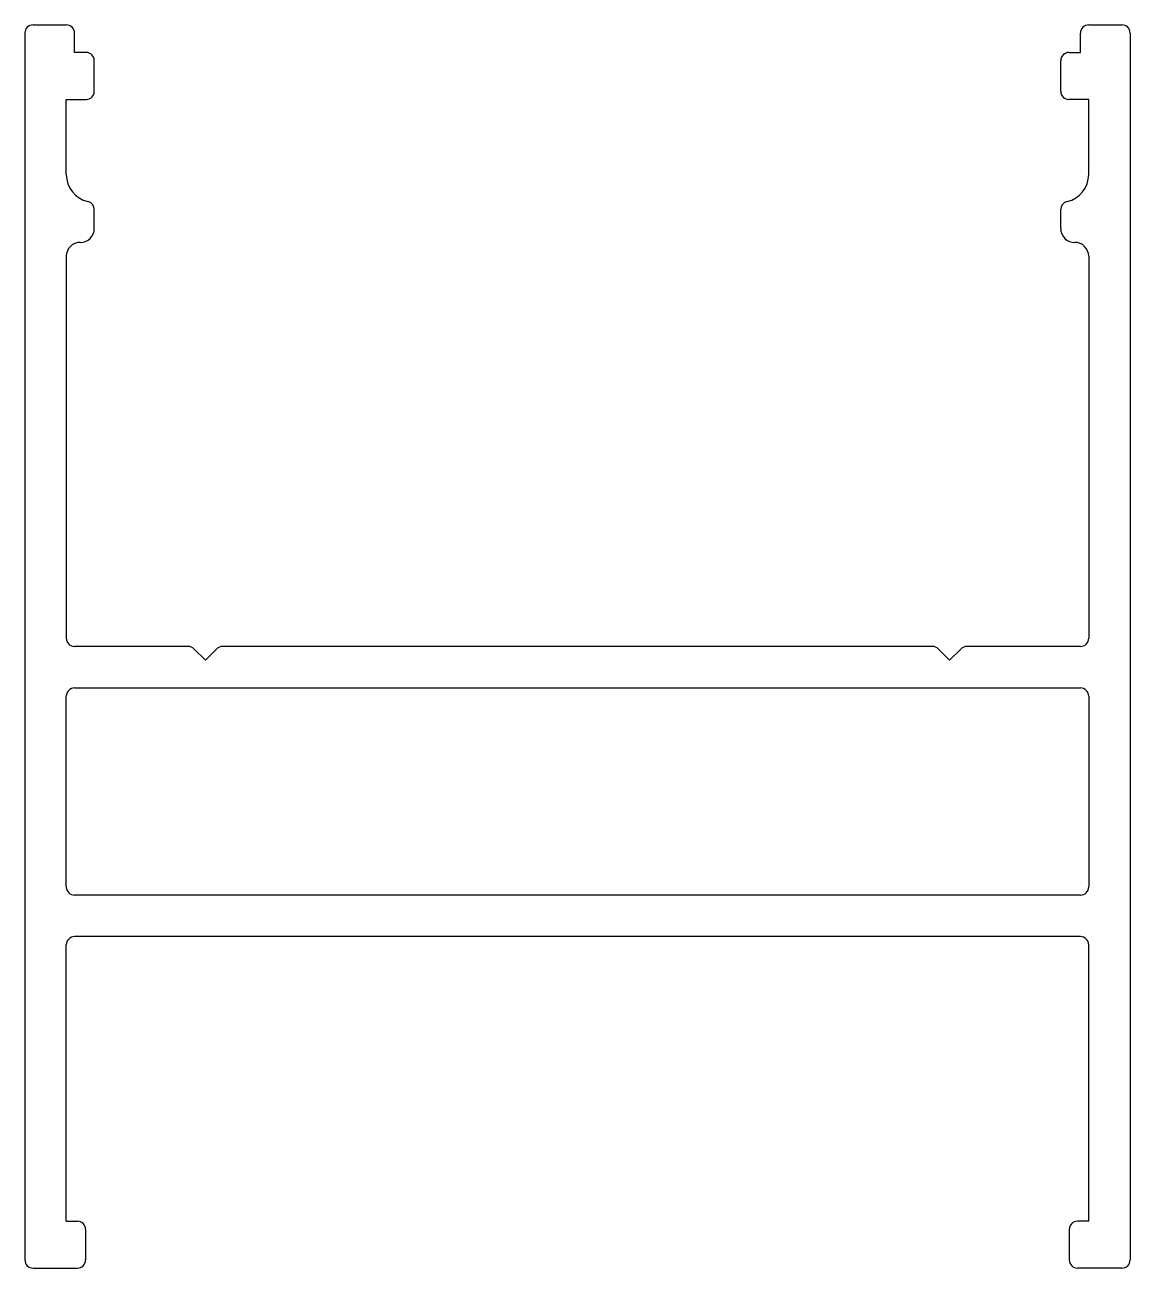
# Model space of a CAD drawing. Extents: x 3119.1 to 3159.1, y 1328 to 1373.
import ezdxf

# ---------------------------------------------------------------- set-up
doc = ezdxf.new("R2010")
doc.units = 0
doc.layers.get('0').update_dxf_attribs({"linetype": 'CONTINUOUS'})

msp = doc.modelspace()

# ---------------------------------------------------------------- linework, layer by layer
at = {"color": 0}
for p, q in [((3119.425, 1372.956), (3120.625, 1372.956)), ((3157.625, 1372.956), (3158.825, 1372.956)), ((3119.125, 1372.656), (3119.125, 1328.256)), ((3120.925, 1371.956), (3120.925, 1372.656)), ((3157.325, 1371.956), (3157.325, 1372.656)), ((3159.125, 1372.656), (3159.125, 1328.256)), ((3121.339, 1371.956), (3120.925, 1371.956)), ((3121.639, 1370.556), (3121.639, 1371.656)), ((3156.612, 1370.556), (3156.612, 1371.656)), ((3156.912, 1371.956), (3157.325, 1371.956)), ((3120.625, 1367.538), (3120.625, 1370.256)), ((3120.625, 1370.256), (3121.339, 1370.256)), ((3157.625, 1370.256), (3156.912, 1370.256)), ((3157.625, 1367.538), (3157.625, 1370.256)), ((3121.639, 1365.584), (3121.639, 1366.27)), ((3156.612, 1365.584), (3156.612, 1366.27)), ((3120.625, 1364.584), (3120.625, 1350.756)), ((3157.625, 1364.584), (3157.625, 1350.756)), ((3125.033, 1350.456), (3120.925, 1350.456)), ((3151.97, 1350.456), (3126.281, 1350.456)), ((3157.325, 1350.456), (3153.218, 1350.456)), ((3125.245, 1350.368), (3125.657, 1349.956)), ((3125.657, 1349.956), (3126.069, 1350.368)), ((3152.182, 1350.368), (3152.594, 1349.956)), ((3152.594, 1349.956), (3153.006, 1350.368)), ((3120.625, 1341.756), (3120.625, 1348.656)), ((3120.925, 1348.956), (3157.325, 1348.956)), ((3157.625, 1348.656), (3157.625, 1341.756)), ((3157.325, 1341.456), (3120.925, 1341.456)), ((3120.625, 1329.656), (3120.625, 1339.656)), ((3157.325, 1339.956), (3120.925, 1339.956)), ((3157.625, 1329.656), (3157.625, 1339.656)), ((3120.625, 1329.656), (3121.025, 1329.656)), ((3121.325, 1329.356), (3121.325, 1328.256)), ((3156.925, 1329.356), (3156.925, 1328.256)), ((3157.625, 1329.656), (3157.225, 1329.656)), ((3119.425, 1327.956), (3121.025, 1327.956)), ((3158.825, 1327.956), (3157.225, 1327.956))]:
    msp.add_line(p, q, dxfattribs=at)
for centre, radius, start, end in [((3119.425, 1372.656), 0.3, 90, 180), ((3120.625, 1372.656), 0.3, 0, 90), ((3157.625, 1372.656), 0.3, 90, 180), ((3158.825, 1372.656), 0.3, 0, 90), ((3121.339, 1371.656), 0.3, 0, 90), ((3156.912, 1371.656), 0.3, 90, 180), ((3121.339, 1370.556), 0.3, 270, 0), ((3156.912, 1370.556), 0.3, 180, 270), ((3121.625, 1367.538), 1, 179.9981, 257.2716), ((3156.625, 1367.538), 1, 282.7284, 0.0019), ((3121.339, 1366.27), 0.3, 0, 77.2716), ((3156.912, 1366.27), 0.3, 102.7284, 180), ((3121.139, 1365.584), 0.5, 269.2214, 0), ((3157.112, 1365.584), 0.5, 180, 270.7786), ((3121.125, 1364.584), 0.5, 89.2214, 179.9987), ((3157.125, 1364.584), 0.5, 0.0013, 90.7786), ((3120.925, 1350.756), 0.3, 180, 270), ((3125.033, 1350.156), 0.3, 45, 90), ((3126.281, 1350.156), 0.3, 90, 135), ((3151.97, 1350.156), 0.3, 45, 90), ((3153.218, 1350.156), 0.3, 90, 135), ((3157.325, 1350.756), 0.3, 270, 0), ((3120.925, 1348.656), 0.3, 90, 180), ((3157.325, 1348.656), 0.3, 0, 90), ((3120.925, 1341.756), 0.3, 180, 270), ((3157.325, 1341.756), 0.3, 270, 0), ((3120.925, 1339.656), 0.3, 90, 180), ((3157.325, 1339.656), 0.3, 0, 90), ((3121.025, 1329.356), 0.3, 0, 90), ((3157.225, 1329.356), 0.3, 90, 180), ((3119.425, 1328.256), 0.3, 180, 270), ((3121.025, 1328.256), 0.3, 270, 0), ((3157.225, 1328.256), 0.3, 180, 270), ((3158.825, 1328.256), 0.3, 270, 0)]:
    msp.add_arc(centre, radius, start, end, dxfattribs=at)

doc.saveas('drawing.dxf')
